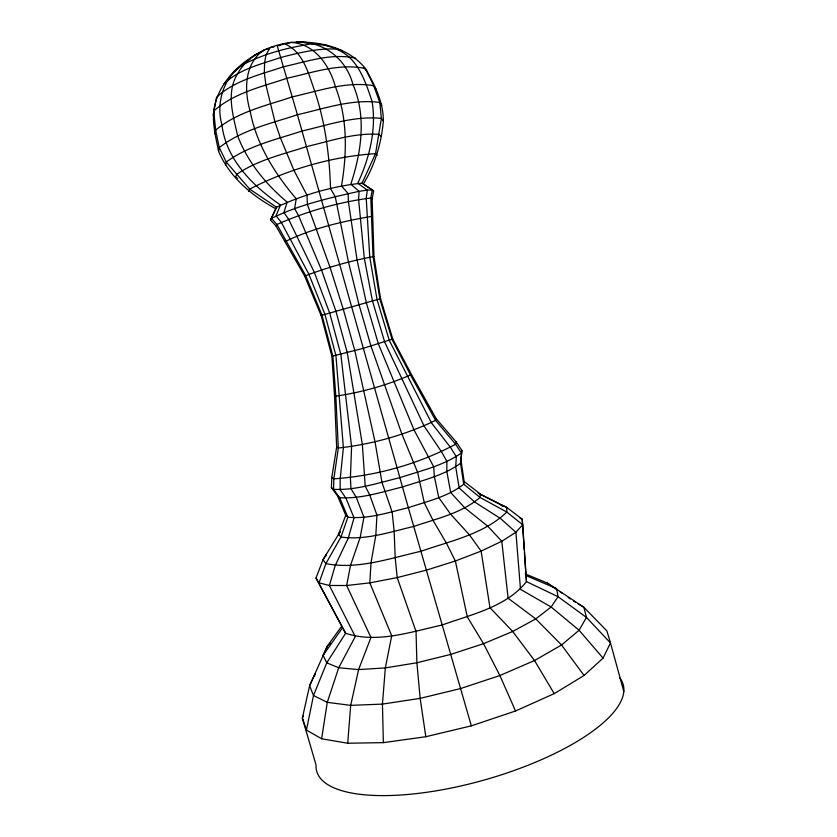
<?xml version="1.0" encoding="UTF-8"?>
<svg xmlns="http://www.w3.org/2000/svg" width="837" height="837" viewBox="0 0 837 837"><rect width="100%" height="100%" fill="white"/><g stroke="black" fill="none" stroke-linecap="round" stroke-linejoin="round"><path stroke-width="1.26" d="M464.169 481.537L463.719 484.215C447.837 496.822 427.205 501.321 408.33 507.682C388.598 512.38 368.385 519.285 347.878 517.203L345.765 515.247L337.531 495.922L331.4 487.594L331.818 477.299L336.641 447.104L334.559 396.319L331.891 356.28L321.126 315.476L304.668 276.095L275.938 225.927L270.508 219.964L276.545 207.241C303.276 194.644 332.666 186.191 362.076 183.136L373.637 190.888L372.141 198.787L373.961 256.52L380.573 298.663L392.773 339.027L411.469 374.505L436.265 418.803L456.165 441.936L461.898 450.473L460.538 463.3L463.719 484.215L480.04 497.419L506.835 512.066L522.717 524.768L526.483 581.61C506.584 606.961 470.907 614.588 441.967 625.072C410.915 631.841 377.058 643.705 345.629 633.285L316.009 577.99L323.04 559.702L340.272 531.558L338.514 534.404L340.952 537.04C365.549 540.493 390.063 531.955 413.781 526.431C436.401 518.678 461.511 513.353 480.04 497.419L480.333 494.008L464.169 481.537L461.051 460.779M341.674 626.296L327.413 645.976L309.596 685.765L302.356 718.094L306.447 730.063L321.628 738.789L347.721 743.235L350.682 705.371L358.613 669.579L370.958 637.459L346.644 585.523L350.525 565.331L360.14 537.595L363.938 517.214L356.217 497.251L350.944 488.682L350.41 477.937L351.582 446.717L340.826 354.407L329.652 312.933L314.304 272.307L288.577 219.179L283.921 212.525L287.143 202.104C265.873 184.297 247.668 162.054 237.656 135.992C233.272 115.757 225.749 92.97 237.562 73.802C248.202 54.353 269.859 45.439 290.774 42.436C317.369 40.49 347.941 46.746 365.361 68.488C374.62 84.558 383.336 102.062 383.377 121.02C381.274 143.368 375.102 164.701 363.363 183.973M275.655 208.695C251.78 195.649 229.432 176.942 218.603 151.392C215.988 138.189 212.41 124.598 213.738 111.07C217.243 84.213 239.288 61.624 263.278 50.973M215.046 134.161L215.643 130.164L213.738 111.07C233.91 92.844 261.908 86.766 287.039 78.249C312.473 72.662 339.173 63.047 365.361 68.488L373.741 85.73L379.81 102.501L381.39 118.415L375.541 153.652L362.076 183.136L373.637 190.888M321.628 738.789L327.277 702.337L338.703 667.759L355.275 636.57L329.391 585.471L335.166 565.613L348.265 538.16L354.041 517.894L345.963 498.172L340.146 489.75L340.157 479.078L343.39 447.889L335.919 355.599L324.923 314.304L308.863 274.159L281.211 222.203L276.053 215.841L280.447 204.992C253.015 186.107 225.959 159.49 221.899 124.713C215.548 102.292 224.075 75.654 244.571 63.779C263.278 54.457 283.597 48.661 304.166 45.219C317.495 41.39 329.726 46.83 342.207 50.618M218.603 151.392L219.273 147.636L215.643 130.164C237.206 111.928 266.135 105.671 292.354 96.862C318.834 90.961 346.382 81.011 373.741 85.73L375.907 88.952M213.194 115.224L216.501 97.343C234.768 80.216 260.6 74.535 283.691 66.698C307.074 61.572 331.766 52.762 355.788 58.245M306.447 730.063L313.488 695.526L326.754 662.82L345.629 633.285L316.009 577.99M461.898 450.473L460.538 463.3C443.516 475.73 422.214 480.428 402.503 486.977C381.944 491.947 361.029 499.061 339.623 497.701L337.531 495.922M314.482 676.453L315.015 673.942L309.596 685.765L313.488 695.526L327.277 702.337L350.682 705.371L382.446 704.095L420.164 698.372L460.559 688.558L499.888 675.532L534.519 660.539L561.543 644.992L579.089 630.251L586.444 617.413L583.881 607.296L547.419 583.096L525.165 573.879M225.498 165.444L226.272 162.054L219.273 147.636C241.694 129.913 270.79 123.594 297.417 114.721C324.285 108.643 351.979 98.672 379.81 102.501L381.892 105.472M456.165 441.936L455.579 444.227C418.531 464.106 375.782 475.971 333.848 478.837L331.818 477.299M325.583 556.459L326.44 554.157L323.04 559.702L325.886 563.646C357.807 569.83 390.168 558.237 421.074 551.248C450.4 540.953 483.786 534.205 506.835 512.066L506.688 507.358L478.094 493.024M338.514 534.404L345.765 515.247M248.746 191.485L249.688 189.099C288.263 169.158 332.195 156.488 375.541 153.652L377.236 155.284M436.265 418.803L435.585 420.373C405.307 435.02 371.754 444.353 338.326 448.015L336.641 447.104M303.392 715.74L302.356 718.094L316.03 764.976A159.26 54.039 -15.8 0 0 486.245 779.446A159.26 54.039 -15.8 0 0 619.757 677.876M524.412 552.493L525.939 575.542L556.563 588.589L558.028 596.687L551.133 607.013L535.774 618.899L512.704 631.475L483.524 643.684L450.62 654.44L416.889 662.758L385.334 667.916L358.613 669.579L338.703 667.759L326.754 662.82L323.113 655.329L327.413 645.976L330.27 643.35M347.721 743.235L383.346 742.639L425.813 736.727L471.336 725.846L515.54 710.99L554.23 693.632L584.08 675.469L603.058 658.133L610.497 642.962L606.867 630.889L583.881 607.296L577.624 603.498M270.508 219.964L276.545 207.241L249.688 189.099L226.272 162.054C248.39 145.659 276.252 139.528 302 131.043C327.937 125.069 354.469 115.611 381.39 118.415L383.377 121.02M275.938 225.927L276.921 224.504C306.583 211.311 338.608 202.115 370.812 198.024L372.141 198.787M323.113 655.329L342.396 627.97M285.281 241.558C311.762 228.491 341.977 221.46 371.178 216.459L372.371 216.982M411.469 374.505C387.458 385.198 360.632 392.668 334.559 396.319M224.044 83.773C239.382 69.021 261.332 64.083 280.939 57.439C298.924 52.815 317.338 48.222 336.055 49.048C357.859 57.471 365.214 81.063 372.046 101.246C376.65 129.201 369.577 157.827 357.807 183.188L367.307 190.114L372.235 189.968L370.812 198.024L373.02 256.404L379.82 298.83L392.072 339.466L410.737 375.353L435.585 420.373L455.579 444.227L461.375 452.995C443.181 465.811 420.76 470.76 399.908 477.655C378.178 482.928 356.143 490.419 333.534 489.363L331.4 487.594M252.46 57.042L254.668 54.907L258.204 53.589M233.69 71.888L237.645 68.76M240.606 66.416L250.483 58.611M304.668 276.095C326.953 267.547 350.494 260.809 373.961 256.52M392.773 339.027L362.913 348.422L331.891 356.28M278.93 45.784L284.161 43.65C303.203 51.12 308.56 73.813 314.702 91.149C325.311 122.484 329.496 155.661 330.531 188.607L335.229 196.674L348.516 262.243L359 304.574L370.969 346.11L401.823 433.901L417.611 472.277L424.296 502.775L433.074 520.447L446.498 543.286L455.359 560.999L467.308 616.89L483.524 643.684L499.888 675.532L515.54 710.99M285.909 43.89L290.774 42.436C314.785 43.493 329.809 65.746 335.459 86.964C347.721 118.373 347.073 153.265 341.486 186.013L348.161 193.567L348.38 201.571L357.064 259.983L366.271 302.534L378.397 343.913L414.012 429.873L433.671 466.711L434.361 476.577L438.766 497.586L450.515 514.064L469.316 534.697L481.118 551.102L489.959 607.693L512.704 631.475L534.519 660.539L554.23 693.632M268.583 48.755L263.833 50C244.32 63.602 244.006 90.229 250.117 110.944C256.237 144.037 274.662 173.51 296.214 198.777L294.624 208.664L298.568 215.622L321.534 270.016L335.899 311.134L347.271 352.722L362.358 444.552L365.225 486.182L369.745 494.97L376.943 515.184L375.813 535.345L371.032 562.726L369.818 582.866L391.726 635.764L385.334 667.916L382.446 704.095L383.346 742.639M322.255 315.204L321.126 315.476L380.573 298.663M273.898 47.008L270.184 47.573L266.009 54.75L264.628 62.503L264.325 72.693L265.873 84.788L274.913 121.574L280.28 137.613L294.028 170.507L307.012 195.241L307.399 204.521L330.081 267.453L343.233 309.041L354.815 350.682L374.966 441.538L381.975 482.415L392.124 511.93L394.175 531.526L395.2 557.913L397.209 577.593L416.041 631.537L416.889 662.758L420.164 698.372L425.813 736.727M303.821 42.635L307.587 43.095M311.364 43.545L315.13 43.995M318.907 44.455L321.418 44.759M323.929 45.062L327.706 45.512M296.507 41.85C323.438 41.348 346.194 58.454 352.973 84.61C366.732 116.249 361.302 152.48 350.797 184.171L359.115 191.328L367.307 190.114L366.219 198.233L369.745 256.969L377.048 299.562L389.32 340.471L431.473 422.863L450.683 447.638L456.301 456.709L455.736 466.941L459.157 487.961L474.788 502.116L500.484 518.48L515.895 532.269L520.509 589.353L551.133 607.013L579.089 630.251L603.058 658.133M237.687 178.155L235.668 177.423L236.536 174.494C257.273 160.097 282.644 154.395 306.342 146.674C330.165 141.097 354.386 132.591 379.13 134.359L381.002 136.515M520.091 518.239L522.194 519.202L522.717 524.768L515.895 532.269L501.781 541.267L481.118 551.102L455.359 560.999L426.556 570.091L397.209 577.593L369.818 582.866L346.644 585.523L329.391 585.471L319.064 582.845L325.886 563.646L340.952 537.04L347.878 517.203L339.623 497.701L333.534 489.363L333.848 478.837L338.326 448.015L335.836 396.602L332.885 356.238L322.025 315.172L305.599 275.457L276.921 224.504L271.502 218.373C298.997 204.866 329.328 197.898 359.115 191.328L358.581 199.436L364.304 258.183L372.434 300.828L384.654 341.988L424.129 426.096L441.654 451.99L446.874 461.386L446.832 471.472L450.672 492.522L464.744 507.797L487.751 526.201L501.781 541.267L508.111 598.256L535.774 618.899L561.543 644.992L584.08 675.469M479.203 493.757L499.302 504.01M573.45 600.966L575.542 602.232M547.419 583.096L556.793 589.562M559.911 591.717L561.993 593.151M568.239 597.461L570.332 598.894M502.482 506.186L500.421 504.575L506.688 507.358L522.194 519.202L524.244 549.93M364.074 68.09L367.569 71.856M277.12 45.407L297.417 114.721L408.33 507.682L471.336 725.846M623.806 691.498L610.497 642.962L586.444 617.413L558.028 596.687L526.483 581.61L526.054 576.756"/></g></svg>
